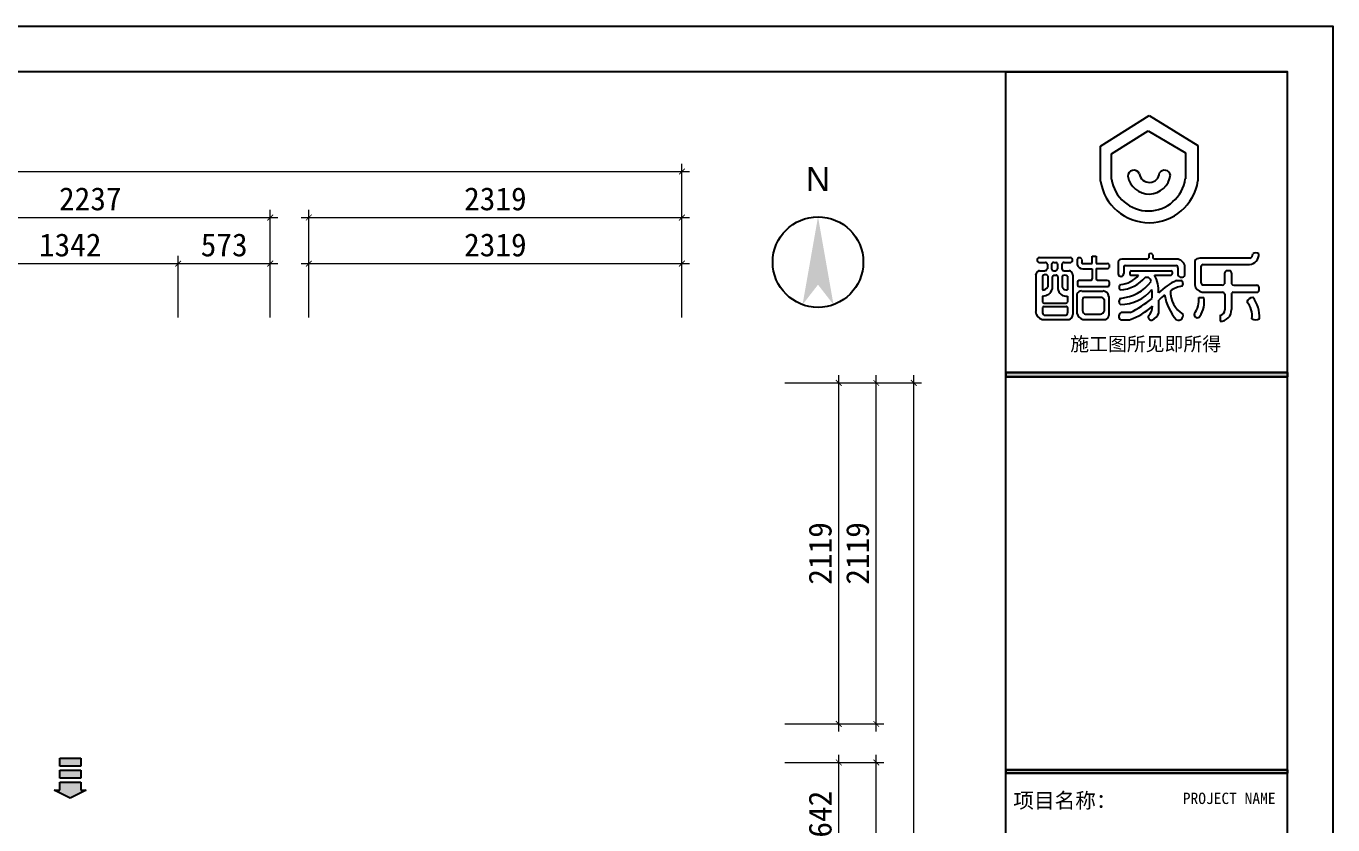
# Model space of a CAD drawing. Header units: millimetres. Extents: x 0 to 44000, y -21025 to -3421.
# Drawn here: x 12877 to 21000, y -11140 to -6175 of the extents above; entities that cross this region are included whole.
import ezdxf

# ---------------------------------------------------------------- set-up
doc = ezdxf.new("R2010")
doc.units = ezdxf.units.MM
doc.layers.get('0').update_dxf_attribs({"lineweight": 13})
for name, color, linetype in [('00图框', 7, 'Continuous'), ('SH-尺寸标注', 32, 'Continuous'), ('SH-符号标注', 1, 'Continuous'), ('图框', 4, 'Continuous'), ('图框文字', 7, 'Continuous')]:
    doc.layers.add(name, color=color, linetype=linetype)
doc.styles.add('0e113b756c7cbd20a20592cb0b51655f_SimSun', font='', dxfattribs={"height": 176.635064})
doc.styles.add('1e150f8d9abff80a802f8b29d9676000_SimSun', font='', dxfattribs={"height": 235.513419})
doc.styles.add('8c1861f19ccae897a1b159ab4070abdc_SimSun', font='', dxfattribs={"height": 214.912156})
doc.styles.add('DEFAULT_COMPASS_NEW_TEXT_STYLE46.90906220242788_Arial', font='', dxfattribs={"height": 375.272498})
doc.styles.get("Standard").update_dxf_attribs({"font": 'SimSun.ttf'})
doc.styles.get('0e113b756c7cbd20a20592cb0b51655f_SimSun').set_extended_font_data('SimSun')
doc.styles.get('1e150f8d9abff80a802f8b29d9676000_SimSun').set_extended_font_data('SimSun')
doc.styles.get('8c1861f19ccae897a1b159ab4070abdc_SimSun').set_extended_font_data('SimSun')
doc.styles.get('DEFAULT_COMPASS_NEW_TEXT_STYLE46.90906220242788_Arial').set_extended_font_data('Arial')
doc.dimstyles.new('D_20_2.35', dxfattribs={"dimtxt": 142.857143, "dimasz": 35.714286, "dimexe": 47.619048, "dimexo": 0, "dimgap": 0, "dimtad": 1, "dimdec": 0, "dimzin": 1, "dimdsep": 46, "dimtxsty": 'Standard', "dimblk": 'ARCHTICK', "dimcen": 0.09, "dimdle": 47.619048, "dimclrd": 252, "dimclre": 252, "dimclrt": 134, "dimadec": 0, "dimazin": 0, "dimtfac": 1, "dimtdec": 4, "dimtix": 1, "dimtmove": 2, "dimatfit": 3, "dimfxl": 335.714273, "dimfxlon": 1, "dimtolj": 1, "dimtzin": 0, "dimlwd": 9, "dimlwe": 9, "dimarcsym": 0})

# ---------------------------------------------------------------- blocks, each defined once
blk = doc.blocks.new('_Frame133990009')
at = {"layer": '00图框'}
for points in [[(-1, -5885), (-3501, -5885), (-3501, -5941), (-1, -5941)], [(-1, -10828), (-3501, -10828), (-3501, -10867), (-1, -10867)]]:
    blk.add_hatch(color=251, dxfattribs=at).paths.add_polyline_path(points, flags=0)
at = {"color": 7, "linetype": 'Continuous', "ltscale": 2}
for p, q in [((-3501, -5885), (-1, -5885)), ((-3501, -5941), (-3501, -5885)), ((-1, -5941), (-3501, -5941)), ((-1, -5885), (-1, -5941)), ((-3501, -10828), (-1, -10828)), ((-3501, -10867), (-3501, -10828)), ((-1, -10867), (-3501, -10867)), ((-1, -10828), (-1, -10867))]:
    blk.add_line(p, q, dxfattribs=at)
at = {"layer": '00图框', "color": 7, "linetype": 'Continuous', "ltscale": 2}
for p, q in [((-3501, -30715), (-3501, -2147)), ((-3501, -2147), (-1, -2147)), ((-2325, -3072), (-1720, -2691)), ((-1720, -2691), (-1113, -3063)), ((-2187, -3167), (-1730, -2883)), ((-1730, -2883), (-1269, -3158)), ((-2325, -3509), (-2325, -3072)), ((-1113, -3063), (-1113, -3506)), ((-2187, -3484), (-2187, -3167)), ((-1269, -3158), (-1269, -3478)), ((-3084, -4458), (-2700, -4458)), ((-3080, -4520), (-3007, -4520)), ((-2985, -4540), (-2985, -4596)), ((-2932, -4540), (-2932, -4596)), ((-2905, -4519), (-2876, -4519)), ((-2860, -4540), (-2860, -4596)), ((-2803, -4540), (-2803, -4596)), ((-2776, -4520), (-2703, -4520)), ((-2614, -4483), (-2614, -4545)), ((-2558, -4480), (-2558, -4520)), ((-2541, -4533), (-2427, -4533)), ((-2427, -4533), (-2427, -4439)), ((-2427, -4439), (-2378, -4439)), ((-2378, -4439), (-2378, -4533)), ((-2378, -4533), (-2239, -4533)), ((-2218, -4545), (-2218, -4580)), ((-2106, -4514), (-2106, -4660)), ((-1750, -4476), (-2059, -4476)), ((-1724, -4422), (-1724, -4461)), ((-1674, -4422), (-1674, -4461)), ((-1376, -4476), (-1659, -4476)), ((-1153, -4495), (-1153, -4797)), ((-467, -4466), (-1088, -4466)), ((-1046, -4544), (-471, -4544)), ((-3130, -4676), (-3130, -5128)), ((-3083, -4621), (-3016, -4621)), ((-3046, -4688), (-3046, -4861)), ((-2977, -4686), (-2977, -4822)), ((-2923, -4699), (-2923, -4844)), ((-2905, -4621), (-2876, -4621)), ((-2905, -4677), (-2876, -4677)), ((-2853, -4699), (-2853, -4844)), ((-2800, -4686), (-2800, -4822)), ((-2779, -4621), (-2713, -4621)), ((-2733, -4688), (-2733, -4861)), ((-2669, -4676), (-2669, -5167)), ((-2542, -4596), (-2427, -4596)), ((-2427, -4596), (-2427, -4722)), ((-2378, -4594), (-2237, -4594)), ((-2378, -4594), (-2378, -4723)), ((-2035, -4575), (-2035, -4655)), ((-2013, -4555), (-1386, -4555)), ((-1947, -4676), (-1853, -4676)), ((-1942, -4621), (-1448, -4621)), ((-1767, -4702), (-1731, -4702)), ((-1653, -4676), (-1447, -4676)), ((-1362, -4585), (-1362, -4675)), ((-1274, -4676), (-1274, -4561)), ((-1075, -4571), (-1075, -4777)), ((-781, -4652), (-781, -4785)), ((-758, -4620), (-710, -4620)), ((-696, -4652), (-696, -4786)), ((-2611, -4760), (-2611, -4803)), ((-2592, -4741), (-2441, -4741)), ((-2591, -4818), (-2232, -4818)), ((-2558, -4874), (-2295, -4874)), ((-2362, -4741), (-2240, -4741)), ((-2216, -4761), (-2216, -4802)), ((-1379, -4743), (-1323, -4743)), ((-1047, -4799), (-813, -4799)), ((-667, -4800), (-379, -4800)), ((-355, -4820), (-355, -4867)), ((-3046, -4937), (-3046, -5014)), ((-3024, -5024), (-2755, -5024)), ((-2733, -4937), (-2733, -5014)), ((-2617, -4912), (-2617, -5150)), ((-2548, -4985), (-2548, -5118)), ((-2536, -4952), (-2315, -4952)), ((-2280, -4981), (-2280, -5124)), ((-2221, -4941), (-2221, -5178)), ((-1599, -5146), (-1599, -4989)), ((-1101, -4953), (-1041, -4953)), ((-1060, -4888), (-809, -4888)), ((-777, -4914), (-777, -5110)), ((-697, -4914), (-697, -5103)), ((-673, -4888), (-378, -4888)), ((-3046, -5079), (-3046, -5146)), ((-3027, -5066), (-2746, -5066)), ((-3012, -5176), (-2756, -5176)), ((-2733, -5079), (-2733, -5146)), ((-2509, -5162), (-2324, -5162)), ((-1956, -5140), (-2066, -5140)), ((-838, -5179), (-838, -5249)), ((-3049, -5228), (-2715, -5228)), ((-2542, -5227), (-2260, -5227)), ((-2071, -5231), (-1963, -5231)), ((-3501, -10867), (-1, -10867))]:
    blk.add_line(p, q, dxfattribs=at)
at = {"layer": '00图框', "color": 251, "linetype": 'Continuous', "ltscale": 2}
for p, q in [((-1, -5885), (-3501, -5885)), ((-3501, -5885), (-3501, -5941)), ((-3501, -5941), (-1, -5941)), ((-1, -5941), (-1, -5885)), ((-1, -10828), (-3501, -10828)), ((-3501, -10828), (-3501, -10867)), ((-3501, -10867), (-1, -10867)), ((-1, -10867), (-1, -10828))]:
    blk.add_line(p, q, dxfattribs=at)
at = {"layer": '00图框', "color": 7, "linetype": 'Continuous', "ltscale": 2, "flags": 128}
for points in [[(-41435, -1581), (565, -1581), (565, -31281), (-41435, -31281), (-41435, -1581)], [(-39567, -30715), (-1, -30715), (-1, -2147), (-39567, -2147), (-39567, -30715)]]:
    blk.add_lwpolyline(points, dxfattribs=at)
at = {"layer": '00图框', "color": 7, "linetype": 'Continuous', "ltscale": 2}
for centre, radius, start, end in [((-1909, -3446), 73.8, 25.4217, 181.4755), ((-1716, -3397), 127, 187.8755, 356.2645), ((-1528, -3446), 73.9, 10.3302, 146.5496), ((-1719, -3412), 613, 189.0633, 351.2254), ((-1729, -3414), 464, 188.6788, 352.0826), ((-1720, -3401), 267, 189.9871, 353.3239), ((-3082, -4489), 31.3, 94.3187, 273.3506), ((-3005, -4540), 19.7, 357.9813, 95.3251), ((-2906, -4546), 26.9, 88.0429, 167.3039), ((-2877, -4537), 17.7, 349.2425, 85.6662), ((-2777, -4546), 26, 87.0397, 167.2921), ((-2702, -4489), 31.3, 266.6494, 85.6813), ((-2586, -4489), 29.3, 18.3262, 167.8205), ((-2547, -4526), 70.5, 195.3683, 273.7092), ((-2544, -4519), 14.5, 186.1129, 278.4123), ((-2238, -4556), 22.6, 27.0659, 91.1627), ((-2052, -4533), 57.2, 96.6007, 160.3597), ((-1750, -4448), 28.5, 268.8742, 333.4444), ((-1699, -4439), 30.1, 34.3448, 145.6552), ((-1655, -4457), 19.8, 190.6555, 259.3445), ((-1384, -4589), 113, 14.2994, 86.0895), ((-1090, -4550), 83.9, 89.0622, 139.2711), ((-1035, -4585), 42.5, 105.192, 161.4386), ((-485, -4414), 131, 276.043, 0.6561), ((-483, -4417), 51.9, 287.8972, 5.2615), ((-393, -4470), 69.6, 56.3684, 123.6316), ((-3065, -4684), 65.9, 105.8398, 172.9577), ((-3011, -4713), 43, 39.0145, 144.5069), ((-3016, -4589), 31.6, 269.145, 346.8235), ((-2908, -4598), 23.5, 177.1117, 278.9893), ((-2900, -4700), 23, 102.506, 178.9752), ((-2886, -4596), 26.3, 292.9891, 0.3126), ((-2875, -4699), 22, 359.8645, 92.4738), ((-2779, -4596), 24.3, 179.7737, 268.0035), ((-2768, -4733), 56.3, 51.8261, 124.5623), ((-2725, -4675), 55.8, 359.2366, 77.7973), ((-2240, -4571), 23.9, 276.5681, 337.7041), ((-2070, -4656), 35.9, 186.187, 2.5361), ((-2097, -4432), 427, 272.3026, 320.7721), ((-2094, -4482), 310, 273.9523, 321.1287), ((-2013, -4577), 22, 91.6309, 173.2415), ((-1930, -4650), 31.5, 111.6127, 237.2128), ((-1788, -4783), 99.1, 15.3673, 54.4676), ((-2026, -4881), 425, 357.8846, 28.7671), ((-1458, -4649), 29.8, 291.0497, 70.1958), ((-1393, -4585), 31.1, 0.021, 77.2986), ((-1318, -4655), 48.4, 203.5785, 334.051), ((-737, -4660), 44.8, 118.117, 170.1296), ((-744, -4654), 47.9, 2.4315, 45.3303), ((-3044, -4786), 75.4, 268.286, 331.4678), ((-3043, -4812), 125, 268.7071, 344.9623), ((-2751, -4836), 102, 184.5653, 280.0218), ((-2743, -4801), 60.6, 199.7555, 279.2299), ((-2551, -4949), 76.1, 95.4692, 150.4293), ((-2589, -4763), 22.3, 97.023, 172.3879), ((-2589, -4794), 23.7, 201.5589, 265.2478), ((-2448, -4721), 20.5, 288.7577, 357.8254), ((-2355, -4719), 23.4, 189.8664, 250.4176), ((-2298, -4951), 77.5, 7.3153, 87.9697), ((-2239, -4765), 23.8, 9.8926, 92.8722), ((-2234, -4799), 18.7, 276.5205, 350.2473), ((-2051, -4827), 42.8, 121.8392, 226.6122), ((-2073, -4546), 495, 269.6552, 321.4289), ((-2133, -4404), 564, 275.8575, 321.3412), ((-2024, -4918), 344, 352.3038, 10.7649), ((-1071, -5425), 748, 114.3082, 135.1267), ((-1261, -5157), 346, 98.1899, 123.8383), ((-1129, -4885), 325, 177.3231, 238.5217), ((-1344, -4783), 46.2, 317.397, 62.1117), ((-1042, -4777), 112, 189.9894, 261.0429), ((-1044, -4767), 31.9, 197.063, 266.0296), ((-817, -4747), 52.8, 274.9534, 313.251), ((-667, -4762), 37.8, 218.8604, 269.4316), ((-381, -4828), 27.8, 16.3888, 84.9004), ((-377, -4866), 22.2, 266.9322, 356.9554), ((-3025, -4999), 25.1, 215.6619, 274.0552), ((-2757, -4992), 31.5, 272.4689, 318.043), ((-2490, -4988), 58.4, 142.4892, 177.2382), ((-2317, -4991), 38.7, 15.3429, 86.4694), ((-2050, -5003), 45.3, 123.3782, 235.8729), ((-2482, -4022), 1236, 295.1849, 310.2737), ((-906, -5684), 982, 129.226, 134.9163), ((-871, -4800), 668, 190.7057, 220.3029), ((-1425, -4975), 325, 325.9002, 3.9769), ((-1324, -5017), 290, 323.8129, 12.8), ((-817, -4932), 43.9, 23.1977, 79.7655), ((-668, -4917), 29.4, 98.9535, 172.6014), ((-426, -5038), 85.3, 93.6778, 159.4525), ((-695, -5182), 257, 351.6279, 42.5776), ((-731, -5192), 384, 356.0858, 38.6706), ((-3017, -5118), 114, 184.546, 253.5877), ((-3028, -5085), 19, 88.4624, 161.4065), ((-3014, -5144), 31.7, 182.8788, 273.3527), ((-2764, -5146), 30.4, 284.461, 1.1456), ((-2746, -5079), 12.2, 356.5833, 90.1358), ((-2731, -5167), 62.6, 284.7024, 359.8657), ((-2521, -5132), 97.8, 190.6832, 257.6799), ((-2498, -5112), 50.5, 186.4435, 257.5309), ((-2328, -5113), 49.1, 275.0012, 347.3706), ((-2269, -5180), 48.2, 280.6915, 1.9889), ((-2046, -5187), 50.7, 113.2665, 240.4321), ((-2276, -4375), 912, 290.1177, 311.0182), ((-1694, -5198), 37.4, 153.4314, 282.6999), ((-1825, -5071), 147, 311.4031, 3.379), ((-1727, -5108), 133, 288.0126, 343.6602), ((-1357, -5176), 60.2, 247.696, 13.0599), ((-1121, -5169), 36.5, 161.6014, 329.0657), ((-834, -5112), 137, 268.3218, 3.7575), ((-853, -5104), 76.3, 281.0456, 355.655), ((-395, -5139), 92, 240.085, 300.5245)]:
    blk.add_arc(centre, radius, start, end, dxfattribs=at)
at = {"layer": '00图框', "color": 7, "insert": (-2700, -5446), "char_height": 171.9, "attachment_point": 1, "line_spacing_factor": 0.8, "style": '8c1861f19ccae897a1b159ab4070abdc_SimSun'}
blk.add_mtext('施工图所见即所得', dxfattribs=at)
at = {"layer": '图框文字', "color": 7, "attachment_point": 1, "line_spacing_factor": 0.8}
for s, insert, char_height, style in [('项目名称：', (-3409, -11113), 188.4, '1e150f8d9abff80a802f8b29d9676000_SimSun'), ('PROJECT NAME', (-1301, -11110), 141.31, '0e113b756c7cbd20a20592cb0b51655f_SimSun')]:
    blk.add_mtext(s, dxfattribs=dict(at, insert=insert, char_height=char_height, style=style))
blk = doc.blocks.new('MARKER_c6b51796a87baf1cdf6253e1326f1f04_edf9c1d490264593862ef3d9d4f7c441')
at = {"layer": 'SH-符号标注'}
for points in [[(3106.8, 2091.3), (3106.8, 2141.3), (3236.8, 2141.3), (3236.8, 2091.3)], [(3106.8, 2016.3), (3106.8, 2066.3), (3236.8, 2066.3), (3236.8, 2016.3)], [(3171.8, 1891.3), (3071.8, 1941.3), (3106.8, 1941.3), (3106.8, 1991.3), (3236.8, 1991.3), (3236.8, 1941.3), (3271.8, 1941.3)]]:
    blk.add_hatch(color=1, dxfattribs=at).paths.add_polyline_path(points, flags=0)
at = {"layer": 'SH-符号标注', "color": 1, "linetype": 'Continuous'}
for p, q in [((3106.8, 2091.3), (3106.8, 2141.3)), ((3106.8, 2141.3), (3236.8, 2141.3)), ((3236.8, 2141.3), (3236.8, 2091.3)), ((3236.8, 2091.3), (3106.8, 2091.3)), ((3106.8, 2016.3), (3106.8, 2066.3)), ((3106.8, 2066.3), (3236.8, 2066.3)), ((3236.8, 2066.3), (3236.8, 2016.3)), ((3236.8, 2016.3), (3106.8, 2016.3)), ((3106.8, 1941.3), (3106.8, 1991.3)), ((3106.8, 1991.3), (3236.8, 1991.3)), ((3236.8, 1991.3), (3236.8, 1941.3)), ((3171.8, 1891.3), (3071.8, 1941.3)), ((3071.8, 1941.3), (3106.8, 1941.3)), ((3271.8, 1941.3), (3171.8, 1891.3)), ((3236.8, 1941.3), (3271.8, 1941.3))]:
    blk.add_line(p, q, dxfattribs=at)
blk = doc.blocks.new('_ArchTick')
at = {"color": 0, "linetype": 'ByBlock', "const_width": 0.15}
blk.add_lwpolyline([(-0.5, -0.5), (0.5, 0.5)], dxfattribs=at)
blk = doc.blocks.new('*D169')
at = {"layer": 'Defpoints', "color": 0}
for p in [(17825.8, -10752), (18161.5, -10752), (17825.8, -13086.5)]:
    blk.add_point(p, dxfattribs=at)
at = {"layer": 'SH-尺寸标注', "color": 252, "linetype": 'Continuous', "lineweight": 9}
for p, q in [((18161.5, -13134.1), (18161.5, -10704.4)), ((17825.8, -10752), (18209.1, -10752)), ((17825.8, -13086.5), (18209.1, -13086.5))]:
    blk.add_line(p, q, dxfattribs=at)
at = {"layer": 'SH-尺寸标注', "color": 252, "lineweight": 9, "xscale": 35.71428581050463, "yscale": 35.71428581050463, "zscale": 35.71428581050463}
for p, rotation in [((18161.5, -10752), 90), ((18161.5, -13086.5), 270)]:
    blk.add_blockref('_ArchTick', p, dxfattribs=dict(at, rotation=rotation))
at = {"layer": 'SH-尺寸标注', "color": 134, "insert": (18046.3, -11919.2), "char_height": 142.86, "attachment_point": 5, "rotation": 90}
blk.add_mtext('\\A1;2334', dxfattribs=at)
blk = doc.blocks.new('*D168')
at = {"layer": 'Defpoints', "color": 0}
for p in [(17825.8, -8392.7), (18161.5, -8392.7), (17825.8, -10512)]:
    blk.add_point(p, dxfattribs=at)
at = {"layer": 'SH-尺寸标注', "color": 252, "linetype": 'Continuous', "lineweight": 9}
for p, q in [((18161.5, -10559.6), (18161.5, -8345.1)), ((17825.8, -8392.7), (18209.1, -8392.7)), ((17825.8, -10512), (18209.1, -10512))]:
    blk.add_line(p, q, dxfattribs=at)
at = {"layer": 'SH-尺寸标注', "color": 252, "lineweight": 9, "xscale": 35.71428581050463, "yscale": 35.71428581050463, "zscale": 35.71428581050463}
for p, rotation in [((18161.5, -8392.7), 90), ((18161.5, -10512), 270)]:
    blk.add_blockref('_ArchTick', p, dxfattribs=dict(at, rotation=rotation))
at = {"layer": 'SH-尺寸标注', "color": 134, "insert": (18046.3, -9452.4), "char_height": 142.86, "attachment_point": 5, "rotation": 90}
blk.add_mtext('\\A1;2119', dxfattribs=at)
blk = doc.blocks.new('*D159')
at = {"layer": 'Defpoints', "color": 0}
for p in [(14394, -7364.7), (12156.8, -7700.4), (14394, -7700.4)]:
    blk.add_point(p, dxfattribs=at)
at = {"layer": 'SH-尺寸标注', "color": 252, "linetype": 'Continuous', "lineweight": 9}
for p, q in [((12109.1, -7364.7), (14441.6, -7364.7)), ((12156.8, -7700.4), (12156.8, -7317.1)), ((14394, -7700.4), (14394, -7317.1))]:
    blk.add_line(p, q, dxfattribs=at)
at = {"layer": 'SH-尺寸标注', "color": 252, "lineweight": 9, "xscale": 35.71428581050463, "yscale": 35.71428581050463, "zscale": 35.71428581050463, "rotation": 180}
blk.add_blockref('_ArchTick', (12156.8, -7364.7), dxfattribs=at)
at = {"layer": 'SH-尺寸标注', "color": 252, "lineweight": 9, "xscale": 35.71428581050463, "yscale": 35.71428581050463, "zscale": 35.71428581050463}
blk.add_blockref('_ArchTick', (14394, -7364.7), dxfattribs=at)
at = {"layer": 'SH-尺寸标注', "color": 134, "insert": (13275.4, -7249.4), "char_height": 142.86, "attachment_point": 5}
blk.add_mtext('\\A1;2237', dxfattribs=at)
blk = doc.blocks.new('*D158')
at = {"layer": 'Defpoints', "color": 0}
for p in [(16953.3, -7364.7), (14634, -7700.4), (16953.3, -7700.4)]:
    blk.add_point(p, dxfattribs=at)
at = {"layer": 'SH-尺寸标注', "color": 252, "linetype": 'Continuous', "lineweight": 9}
for p, q in [((14586.3, -7364.7), (17001, -7364.7)), ((14634, -7700.4), (14634, -7317.1)), ((16953.3, -7700.4), (16953.3, -7317.1))]:
    blk.add_line(p, q, dxfattribs=at)
at = {"layer": 'SH-尺寸标注', "color": 252, "lineweight": 9, "xscale": 35.71428581050463, "yscale": 35.71428581050463, "zscale": 35.71428581050463, "rotation": 180}
blk.add_blockref('_ArchTick', (14634, -7364.7), dxfattribs=at)
at = {"layer": 'SH-尺寸标注', "color": 252, "lineweight": 9, "xscale": 35.71428581050463, "yscale": 35.71428581050463, "zscale": 35.71428581050463}
blk.add_blockref('_ArchTick', (16953.3, -7364.7), dxfattribs=at)
at = {"layer": 'SH-尺寸标注', "color": 134, "insert": (15793.6, -7249.4), "char_height": 142.86, "attachment_point": 5}
blk.add_mtext('\\A1;2319', dxfattribs=at)
blk = doc.blocks.new('*D156')
at = {"layer": 'Defpoints', "color": 0}
for p in [(16953.3, -7078.4), (3010.9, -7414.1), (16953.3, -7414.1)]:
    blk.add_point(p, dxfattribs=at)
at = {"layer": 'SH-尺寸标注', "color": 252, "linetype": 'Continuous', "lineweight": 9}
for p, q in [((3010.9, -7414.1), (3010.9, -7030.8)), ((16953.3, -7414.1), (16953.3, -7030.8)), ((2963.3, -7078.4), (17001, -7078.4))]:
    blk.add_line(p, q, dxfattribs=at)
at = {"layer": 'SH-尺寸标注', "color": 252, "lineweight": 9, "xscale": 35.71428581050463, "yscale": 35.71428581050463, "zscale": 35.71428581050463, "rotation": 180}
blk.add_blockref('_ArchTick', (3010.9, -7078.4), dxfattribs=at)
at = {"layer": 'SH-尺寸标注', "color": 252, "lineweight": 9, "xscale": 35.71428581050463, "yscale": 35.71428581050463, "zscale": 35.71428581050463}
blk.add_blockref('_ArchTick', (16953.3, -7078.4), dxfattribs=at)
at = {"layer": 'SH-尺寸标注', "color": 134, "insert": (9982.1, -6963.1), "char_height": 142.86, "attachment_point": 5}
blk.add_mtext('\\A1;13942', dxfattribs=at)
blk = doc.blocks.new('*D154')
at = {"layer": 'Defpoints', "color": 0}
for p in [(18058.8, -8392.7), (18394.5, -8392.7), (18058.8, -17626.3)]:
    blk.add_point(p, dxfattribs=at)
at = {"layer": 'SH-尺寸标注', "color": 252, "linetype": 'Continuous', "lineweight": 9}
for p, q in [((18394.5, -17673.9), (18394.5, -8345.1)), ((18058.8, -8392.7), (18442.1, -8392.7)), ((18058.8, -17626.3), (18442.1, -17626.3))]:
    blk.add_line(p, q, dxfattribs=at)
at = {"layer": 'SH-尺寸标注', "color": 252, "lineweight": 9, "xscale": 35.71428581050463, "yscale": 35.71428581050463, "zscale": 35.71428581050463}
for p, rotation in [((18394.5, -8392.7), 90), ((18394.5, -17626.3), 270)]:
    blk.add_blockref('_ArchTick', p, dxfattribs=dict(at, rotation=rotation))
at = {"layer": 'SH-尺寸标注', "color": 134, "insert": (18279.3, -13009.5), "char_height": 142.86, "attachment_point": 5, "rotation": 90}
blk.add_mtext('\\A1;9234', dxfattribs=at)
blk = doc.blocks.new('*D69')
at = {"layer": 'Defpoints', "color": 0}
for p in [(13821.4, -7651), (12479.9, -7986.7), (13821.4, -7986.7)]:
    blk.add_point(p, dxfattribs=at)
at = {"layer": 'SH-尺寸标注', "color": 252, "linetype": 'Continuous', "lineweight": 9}
for p, q in [((12479.9, -7986.7), (12479.9, -7603.3)), ((13821.4, -7986.7), (13821.4, -7603.3)), ((12432.2, -7651), (13869, -7651))]:
    blk.add_line(p, q, dxfattribs=at)
at = {"layer": 'SH-尺寸标注', "color": 252, "lineweight": 9, "xscale": 35.71428581050463, "yscale": 35.71428581050463, "zscale": 35.71428581050463, "rotation": 180}
blk.add_blockref('_ArchTick', (12479.9, -7651), dxfattribs=at)
at = {"layer": 'SH-尺寸标注', "color": 252, "lineweight": 9, "xscale": 35.71428581050463, "yscale": 35.71428581050463, "zscale": 35.71428581050463}
blk.add_blockref('_ArchTick', (13821.4, -7651), dxfattribs=at)
at = {"layer": 'SH-尺寸标注', "color": 134, "insert": (13150.6, -7535.7), "char_height": 142.86, "attachment_point": 5}
blk.add_mtext('\\A1;1342', dxfattribs=at)
blk = doc.blocks.new('*D68')
at = {"layer": 'Defpoints', "color": 0}
for p in [(14394, -7651), (13821.4, -7986.7), (14394, -7986.7)]:
    blk.add_point(p, dxfattribs=at)
at = {"layer": 'SH-尺寸标注', "color": 252, "linetype": 'Continuous', "lineweight": 9}
for p, q in [((13821.4, -7986.7), (13821.4, -7603.3)), ((14394, -7986.7), (14394, -7603.3)), ((13773.8, -7651), (14441.6, -7651))]:
    blk.add_line(p, q, dxfattribs=at)
at = {"layer": 'SH-尺寸标注', "color": 252, "lineweight": 9, "xscale": 35.71428581050463, "yscale": 35.71428581050463, "zscale": 35.71428581050463, "rotation": 180}
blk.add_blockref('_ArchTick', (13821.4, -7651), dxfattribs=at)
at = {"layer": 'SH-尺寸标注', "color": 252, "lineweight": 9, "xscale": 35.71428581050463, "yscale": 35.71428581050463, "zscale": 35.71428581050463}
blk.add_blockref('_ArchTick', (14394, -7651), dxfattribs=at)
at = {"layer": 'SH-尺寸标注', "color": 134, "insert": (14107.7, -7535.7), "char_height": 142.86, "attachment_point": 5}
blk.add_mtext('\\A1;573', dxfattribs=at)
blk = doc.blocks.new('*D67')
at = {"layer": 'Defpoints', "color": 0}
for p in [(16953.3, -7651), (14634, -7986.7), (16953.3, -7986.7)]:
    blk.add_point(p, dxfattribs=at)
at = {"layer": 'SH-尺寸标注', "color": 252, "linetype": 'Continuous', "lineweight": 9}
for p, q in [((14634, -7986.7), (14634, -7603.3)), ((16953.3, -7986.7), (16953.3, -7603.3)), ((14586.3, -7651), (17001, -7651))]:
    blk.add_line(p, q, dxfattribs=at)
at = {"layer": 'SH-尺寸标注', "color": 252, "lineweight": 9, "xscale": 35.71428581050463, "yscale": 35.71428581050463, "zscale": 35.71428581050463, "rotation": 180}
blk.add_blockref('_ArchTick', (14634, -7651), dxfattribs=at)
at = {"layer": 'SH-尺寸标注', "color": 252, "lineweight": 9, "xscale": 35.71428581050463, "yscale": 35.71428581050463, "zscale": 35.71428581050463}
blk.add_blockref('_ArchTick', (16953.3, -7651), dxfattribs=at)
at = {"layer": 'SH-尺寸标注', "color": 134, "insert": (15793.6, -7535.7), "char_height": 142.86, "attachment_point": 5}
blk.add_mtext('\\A1;2319', dxfattribs=at)
blk = doc.blocks.new('*D57')
at = {"layer": 'Defpoints', "color": 0}
for p in [(17592.8, -10752), (17928.5, -10752), (17592.8, -11394.3)]:
    blk.add_point(p, dxfattribs=at)
at = {"layer": 'SH-尺寸标注', "color": 252, "linetype": 'Continuous', "lineweight": 9}
for p, q in [((17928.5, -11441.9), (17928.5, -10704.4)), ((17592.8, -10752), (17976.1, -10752)), ((17592.8, -11394.3), (17976.1, -11394.3))]:
    blk.add_line(p, q, dxfattribs=at)
at = {"layer": 'SH-尺寸标注', "color": 252, "lineweight": 9, "xscale": 35.71428581050463, "yscale": 35.71428581050463, "zscale": 35.71428581050463}
for p, rotation in [((17928.5, -10752), 90), ((17928.5, -11394.3), 270)]:
    blk.add_blockref('_ArchTick', p, dxfattribs=dict(at, rotation=rotation))
at = {"layer": 'SH-尺寸标注', "color": 134, "insert": (17813.3, -11073.2), "char_height": 142.86, "attachment_point": 5, "rotation": 90}
blk.add_mtext('\\A1;642', dxfattribs=at)
blk = doc.blocks.new('*D56')
at = {"layer": 'Defpoints', "color": 0}
for p in [(17592.8, -8392.7), (17928.5, -8392.7), (17592.8, -10512)]:
    blk.add_point(p, dxfattribs=at)
at = {"layer": 'SH-尺寸标注', "color": 252, "linetype": 'Continuous', "lineweight": 9}
for p, q in [((17928.5, -10559.6), (17928.5, -8345.1)), ((17592.8, -8392.7), (17976.1, -8392.7)), ((17592.8, -10512), (17976.1, -10512))]:
    blk.add_line(p, q, dxfattribs=at)
at = {"layer": 'SH-尺寸标注', "color": 252, "lineweight": 9, "xscale": 35.71428581050463, "yscale": 35.71428581050463, "zscale": 35.71428581050463}
for p, rotation in [((17928.5, -8392.7), 90), ((17928.5, -10512), 270)]:
    blk.add_blockref('_ArchTick', p, dxfattribs=dict(at, rotation=rotation))
at = {"layer": 'SH-尺寸标注', "color": 134, "insert": (17813.3, -9452.4), "char_height": 142.86, "attachment_point": 5, "rotation": 90}
blk.add_mtext('\\A1;2119', dxfattribs=at)

msp = doc.modelspace()

# ---------------------------------------------------------------- hatches: boundary and pattern name
at = {"layer": 'SH-符号标注'}
msp.add_hatch(color=7, dxfattribs=at).paths.add_polyline_path([(17799.4, -7782.3), (17703.2, -7906.1), (17799.4, -7360.2), (17895.7, -7906.1)], flags=0)

# ---------------------------------------------------------------- linework, layer by layer
at = {"layer": 'SH-符号标注', "color": 7, "linetype": 'Continuous', "ltscale": 2}
msp.add_circle((17799.4, -7641.6), 281.5, dxfattribs=at)

# ---------------------------------------------------------------- block references
at = {"layer": 'SH-符号标注', "color": 7}
msp.add_blockref('MARKER_c6b51796a87baf1cdf6253e1326f1f04_edf9c1d490264593862ef3d9d4f7c441', (9978.9, -12865.6), dxfattribs=at)
at = {"layer": '图框', "color": 7, "xscale": 0.5, "yscale": 0.5}
msp.add_blockref('_Frame133990009', (20717.5, -5384.5), dxfattribs=at)

# ---------------------------------------------------------------- texts
at = {"layer": 'SH-符号标注', "color": 7, "insert": (17799.4, -7125.6), "char_height": 150.1, "attachment_point": 5, "line_spacing_factor": 0.8, "style": 'DEFAULT_COMPASS_NEW_TEXT_STYLE46.90906220242788_Arial'}
msp.add_mtext('N', dxfattribs=at)

# ---------------------------------------------------------------- dimensions: what is measured, and where the dimension line sits
at = {"layer": 'SH-尺寸标注', "color": 252, "linetype": 'Continuous'}
for base, p1, p2, picture, middle in [((16953.3, -7078.4), (3010.9, -7414.1), (16953.3, -7414.1), '*D156', (9982.1, -6963.1)), ((14394, -7364.7), (12156.8, -7700.4), (14394, -7700.4), '*D159', (13275.4, -7249.4)), ((16953.3, -7364.7), (14634, -7700.4), (16953.3, -7700.4), '*D158', (15793.6, -7249.4)), ((14394, -7651), (13821.4, -7986.7), (14394, -7986.7), '*D68', (14107.7, -7535.7)), ((16953.3, -7651), (14634, -7986.7), (16953.3, -7986.7), '*D67', (15793.6, -7535.7))]:
    dim = msp.add_linear_dim(base=base, p1=p1, p2=p2, dimstyle='D_20_2.35', override={"dimscale": 1, "dimclrt": 134}, dxfattribs=at)
    dim.commit()
    dim.dimension.update_dxf_attribs({"geometry": picture, "text_midpoint": middle, "dimtype": 160})
for base, p1, p2, angle, picture, middle, dimtype in [((13821.4198, -7650.9556), (12479.8531, -7986.6699), (13821.4198, -7986.6699), 0, '*D69', (13150.6365, -7535.68), 161), ((17928.5, -8392.7), (17592.8, -10512), (17592.8, -8392.7), 90, '*D56', (17813.3, -9452.4), 160), ((18161.5, -8392.7), (17825.8, -10512), (17825.8, -8392.7), 90, '*D168', (18046.3, -9452.4), 160), ((18394.5, -8392.7), (18058.8, -17626.3), (18058.8, -8392.7), 90, '*D154', (18279.3, -13009.5), 160), ((17928.5, -10752), (17592.8, -11394.3), (17592.8, -10752), 90, '*D57', (17813.3, -11073.2), 160), ((18161.5291, -10751.9968), (17825.8148, -13086.4914), (17825.8148, -10751.9968), 90, '*D169', (18046.2535, -11919.2441), 160)]:
    dim = msp.add_linear_dim(base=base, p1=p1, p2=p2, angle=angle, dimstyle='D_20_2.35', override={"dimscale": 1, "dimclrt": 134}, dxfattribs=at)
    dim.commit()
    dim.dimension.update_dxf_attribs({"geometry": picture, "text_midpoint": middle, "dimtype": dimtype})

doc.saveas('drawing.dxf')
